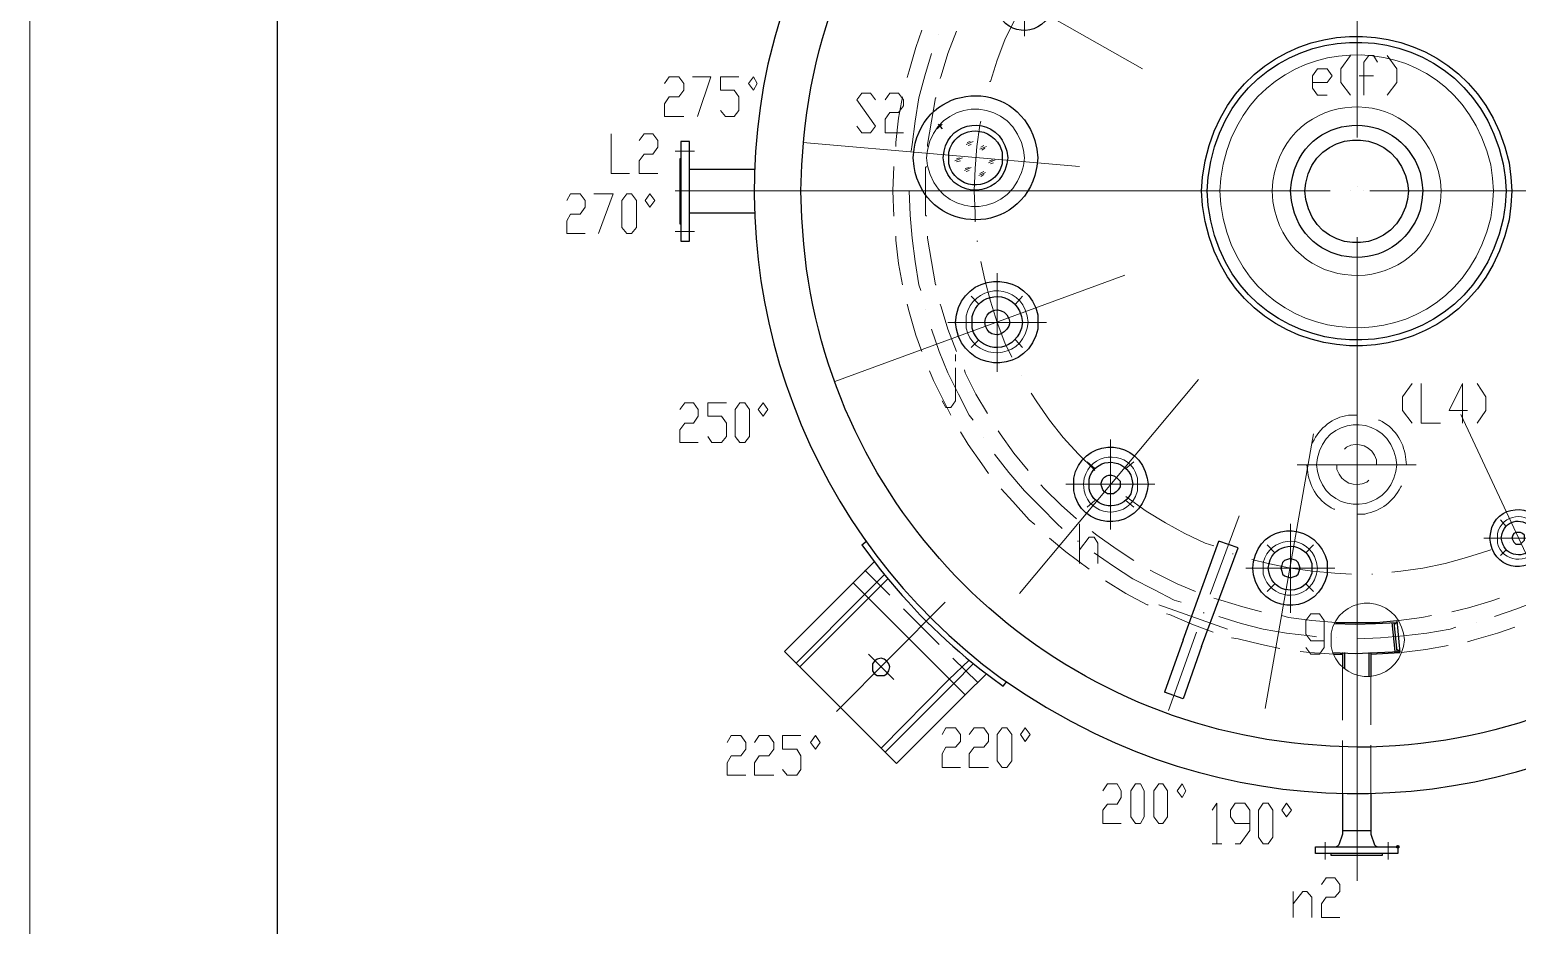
# Model space of a CAD drawing. Header units: millimetres. Extents: x 1435 to 2259, y 1083 to 2249.
# Drawn here: x 1435.3 to 1712.1, y 1307.8 to 1474.4 of the extents above; entities that cross this region are included whole.
import ezdxf

# ---------------------------------------------------------------- set-up
doc = ezdxf.new("R2010")
doc.units = ezdxf.units.MM
doc.layers.add('1', color=7, linetype='Continuous')

msp = doc.modelspace()

# ---------------------------------------------------------------- hatches: boundary and pattern name
h = msp.add_hatch(color=0)
h.dxf.hatch_style = 2
h.paths.add_polyline_path([(1689.87, 1322.06), (1689.51, 1322.24), (1689.51, 1322.6), (1689.87, 1322.78), (1690.23, 1322.6), (1690.23, 1322.24)])

# ---------------------------------------------------------------- linework, layer by layer
at = {"layer": '1', "color": 0, "lineweight": 9}
for points in [[(2259.21, 1082.84), (1435.35, 1082.84), (1435.35, 2249.06), (2259.21, 2249.06), (2259.21, 1082.84)], [(1682.31, 1454.36), (1682.31, 1574.24)], [(1642.35, 1467.14), (1592.31, 1495.58)], [(1620.39, 1486.04), (1620.39, 1473.26)], [(1621.65, 1481.9), (1620.57, 1479.92), (1618.59, 1476.32), (1616.79, 1472.54), (1615.35, 1468.76), (1614.09, 1464.8), (1613.91, 1464.8)], [(1601.31, 1474.34), (1600.23, 1471.1), (1598.97, 1466.78), (1598.61, 1465.52)], [(1604.37, 1473.62), (1604.37, 1473.62)], [(1607.79, 1474.16), (1606.17, 1470.02), (1604.91, 1465.88), (1604.73, 1465.34)], [(1603.11, 1470.02), (1601.85, 1465.88), (1600.77, 1461.74), (1600.05, 1457.42), (1599.51, 1453.1), (1599.33, 1451.84)], [(1681.05, 1469.66), (1679.25, 1467.14), (1679.25, 1464.62), (1681.05, 1462.28)], [(1686.09, 1468.4), (1685.37, 1469.66), (1684.47, 1469.66), (1683.57, 1468.4), (1683.57, 1462.28)], [(1687.89, 1469.66), (1689.69, 1467.14), (1689.69, 1464.62), (1687.89, 1462.28)], [(1674.03, 1464.62), (1676.73, 1464.62), (1677.63, 1465.88), (1676.73, 1467.14), (1674.93, 1467.14), (1674.03, 1465.88), (1674.03, 1463.54), (1674.93, 1462.28), (1676.73, 1462.28)], [(1553.43, 1464.44), (1554.33, 1465.7), (1556.13, 1465.7), (1557.03, 1464.44), (1557.03, 1463.18), (1556.13, 1461.92), (1554.33, 1461.92), (1553.43, 1460.66), (1553.43, 1458.32), (1557.03, 1458.32)], [(1558.65, 1465.7), (1562.07, 1465.7), (1559.55, 1458.32)], [(1563.87, 1459.4), (1564.77, 1458.32), (1566.39, 1458.32), (1567.29, 1459.4), (1567.29, 1461.92), (1566.39, 1463.18), (1563.87, 1463.18), (1563.87, 1465.7), (1567.29, 1465.7)], [(1569.09, 1464.44), (1569.99, 1465.7), (1570.71, 1464.44), (1569.99, 1463.18), (1569.09, 1464.44)], [(1682.67, 1465.88), (1685.37, 1465.88)], [(1589.25, 1456.52), (1590.15, 1455.26), (1591.77, 1455.26), (1592.67, 1456.52), (1589.25, 1461.38), (1590.15, 1462.64), (1591.77, 1462.64), (1592.67, 1461.38)], [(1594.47, 1461.38), (1595.37, 1462.64), (1596.99, 1462.64), (1597.89, 1461.38), (1597.89, 1460.3), (1596.99, 1459.04), (1595.37, 1459.04), (1594.47, 1457.78), (1594.47, 1455.26), (1597.89, 1455.26)], [(1597.71, 1461.92), (1596.99, 1457.96), (1596.45, 1453.46), (1596.45, 1452.74)], [(1604.01, 1461.74), (1603.83, 1461.74), (1603.11, 1457.42), (1602.39, 1453.1), (1602.39, 1452.74)], [(1613.01, 1461.2), (1613.01, 1461.2)], [(1612.29, 1457.42), (1612.11, 1456.7), (1611.57, 1452.74), (1611.21, 1448.6), (1611.03, 1444.46), (1611.21, 1440.32), (1611.21, 1438.7)], [(1543.53, 1455.08), (1543.53, 1447.7), (1546.95, 1447.7)], [(1548.75, 1453.82), (1549.65, 1455.08), (1551.27, 1455.08), (1552.17, 1453.82), (1552.17, 1452.56), (1551.27, 1451.3), (1549.65, 1451.3), (1548.75, 1450.04), (1548.75, 1447.7), (1552.17, 1447.7)], [(1630.65, 1448.96), (1579.17, 1453.46)], [(1609.59, 1453.1), (1610.85, 1453.64)], [(1609.77, 1453.46), (1610.31, 1453.64)], [(1609.95, 1452.92), (1610.49, 1453.1)], [(1559.01, 1451.84), (1555.41, 1451.84)], [(1607.43, 1450.04), (1608.87, 1450.58)], [(1607.79, 1450.4), (1608.33, 1450.58)], [(1612.11, 1452.2), (1613.37, 1452.74)], [(1612.29, 1452.56), (1612.83, 1452.92)], [(1612.47, 1452.02), (1613.01, 1452.38)], [(1613.73, 1449.68), (1614.99, 1450.22)], [(1613.91, 1450.04), (1614.45, 1450.22)], [(1596.09, 1448.96), (1596.09, 1448.96), (1595.91, 1444.46), (1596.09, 1439.78), (1596.09, 1439.78)], [(1599.15, 1448.06), (1599.15, 1448.06)], [(1602.21, 1448.96), (1602.03, 1448.78), (1602.03, 1444.46), (1602.03, 1439.96), (1602.21, 1439.78)], [(1607.79, 1449.86), (1608.51, 1450.04)], [(1609.23, 1448.24), (1610.49, 1448.78)], [(1609.41, 1448.6), (1610.13, 1448.78)], [(1609.59, 1448.06), (1610.13, 1448.24)], [(1611.93, 1447.34), (1613.19, 1447.88)], [(1612.11, 1447.7), (1612.83, 1448.06)], [(1612.29, 1447.16), (1612.83, 1447.52)], [(1614.09, 1449.5), (1614.63, 1449.68)], [(1682.31, 1445.18), (1682.31, 1445.18)], [(1535.25, 1442.66), (1535.97, 1443.92), (1537.77, 1443.92), (1538.67, 1442.66), (1538.67, 1441.4), (1537.77, 1440.14), (1535.97, 1440.14), (1535.25, 1438.88), (1535.25, 1436.54), (1538.67, 1436.54)], [(1540.29, 1443.92), (1543.89, 1443.92), (1541.19, 1436.54)], [(1546.41, 1436.54), (1545.51, 1437.62), (1545.51, 1442.66), (1546.41, 1443.92), (1547.31, 1443.92), (1548.21, 1442.66), (1548.21, 1437.62), (1547.31, 1436.54), (1546.41, 1436.54)], [(1549.83, 1442.66), (1550.73, 1443.92), (1551.63, 1442.66), (1550.73, 1441.4), (1549.83, 1442.66)], [(1555.41, 1444.46), (1674.39, 1444.46)], [(1599.69, 1444.46), (1582.95, 1444.46)], [(1598.97, 1444.46), (1599.15, 1439.96), (1599.51, 1435.64), (1600.05, 1431.32), (1600.77, 1427), (1601.13, 1425.92)], [(1603.29, 1444.46), (1603.47, 1444.46)], [(1625.61, 1444.46), (1607.07, 1444.46)], [(1629.21, 1444.46), (1629.39, 1444.46)], [(1651.53, 1444.46), (1632.99, 1444.46)], [(1655.13, 1444.46), (1655.13, 1444.46)], [(1677.27, 1444.46), (1658.91, 1444.46)], [(1681.05, 1444.46), (1681.05, 1444.46)], [(1683.57, 1444.46), (1683.57, 1444.46)], [(1703.19, 1444.46), (1684.65, 1444.46)], [(1692.75, 1444.46), (1811.91, 1444.46)], [(1706.97, 1444.46), (1706.97, 1444.46)], [(1729.11, 1444.46), (1710.57, 1444.46)], [(1559.01, 1436.9), (1555.41, 1436.9)], [(1596.45, 1436), (1596.45, 1435.28), (1596.99, 1430.96), (1597.71, 1427)], [(1602.39, 1436), (1602.39, 1435.64), (1603.11, 1431.32), (1603.83, 1427), (1604.01, 1427)], [(1611.57, 1435.1), (1611.75, 1435.1)], [(1682.31, 1316.12), (1682.31, 1435.82)], [(1612.29, 1431.32), (1613.01, 1427.9), (1614.09, 1423.94), (1615.35, 1419.98), (1616.79, 1416.2), (1618.05, 1413.5)], [(1585.11, 1409), (1639.11, 1428.8)], [(1615.35, 1429.16), (1615.35, 1410.8)], [(1598.61, 1423.4), (1598.97, 1421.96), (1600.23, 1417.64), (1601.31, 1414.58)], [(1604.73, 1423.4), (1604.91, 1422.86), (1606.17, 1418.72), (1607.79, 1414.58)], [(1611.93, 1423.4), (1610.49, 1424.84)], [(1618.77, 1423.4), (1620.03, 1424.84)], [(1602.03, 1422.32), (1602.03, 1422.32)], [(1624.53, 1419.98), (1606.17, 1419.98)], [(1603.11, 1418.72), (1604.55, 1414.58), (1606.17, 1410.62), (1608.15, 1406.66), (1610.13, 1402.7), (1610.85, 1401.8)], [(1611.93, 1416.74), (1610.49, 1415.3)], [(1618.77, 1416.74), (1620.03, 1415.3)], [(1605.09, 1405.4), (1605.81, 1404.14), (1606.71, 1404.14), (1607.61, 1405.4), (1607.61, 1411.52)], [(1607.61, 1412.78), (1607.61, 1414.04)], [(1602.75, 1410.98), (1603.47, 1409.18), (1605.45, 1405.22), (1606.71, 1402.7)], [(1609.23, 1411.16), (1609.41, 1410.62), (1611.39, 1406.66), (1613.55, 1403.06)], [(1652.79, 1409.36), (1619.49, 1369.58)], [(1619.85, 1410.08), (1619.85, 1410.08)], [(1621.65, 1406.84), (1622.73, 1405.22), (1625.07, 1401.8), (1627.59, 1398.56), (1630.47, 1395.5), (1633.35, 1392.62), (1633.53, 1392.44)], [(1692.57, 1408.64), (1690.77, 1406.12), (1690.77, 1403.6), (1692.57, 1401.26)], [(1694.19, 1408.64), (1694.19, 1401.26), (1697.79, 1401.26)], [(1702.83, 1403.6), (1699.41, 1403.6), (1701.93, 1408.64), (1701.93, 1401.26)], [(1704.63, 1408.64), (1706.25, 1406.12), (1706.25, 1403.6), (1704.63, 1401.26)], [(1556.31, 1403.78), (1557.21, 1405.04), (1558.83, 1405.04), (1559.73, 1403.78), (1559.73, 1402.52), (1558.83, 1401.26), (1557.21, 1401.26), (1556.31, 1400), (1556.31, 1397.66), (1559.73, 1397.66)], [(1561.53, 1398.74), (1562.25, 1397.66), (1564.05, 1397.66), (1564.95, 1398.74), (1564.95, 1401.26), (1564.05, 1402.52), (1561.53, 1402.52), (1561.53, 1405.04), (1564.95, 1405.04)], [(1567.47, 1397.66), (1566.57, 1398.74), (1566.57, 1403.78), (1567.47, 1405.04), (1568.37, 1405.04), (1569.27, 1403.78), (1569.27, 1398.74), (1568.37, 1397.66), (1567.47, 1397.66)], [(1570.89, 1403.78), (1571.79, 1405.04), (1572.69, 1403.78), (1571.79, 1402.52), (1570.89, 1403.78)], [(1701.57, 1402.88), (1723.53, 1355.9)], [(1608.51, 1399.64), (1609.95, 1397.3), (1612.47, 1393.7), (1613.73, 1391.9)], [(1612.83, 1398.56), (1612.83, 1398.56)], [(1615.53, 1399.82), (1615.89, 1399.28), (1618.41, 1395.68), (1621.11, 1392.44)], [(1636.41, 1398.2), (1636.41, 1381.46)], [(1674.21, 1399.28), (1665.21, 1348.16)], [(1614.81, 1395.5), (1617.51, 1392.08), (1620.39, 1388.66), (1623.45, 1385.6), (1626.51, 1382.54), (1627.41, 1381.64)], [(1633.53, 1392.8), (1632.09, 1394.06)], [(1639.29, 1392.8), (1640.73, 1394.06)], [(1693.29, 1393.52), (1671.15, 1393.52)], [(1685.91, 1393.52), (1686.09, 1393.52)], [(1691.49, 1393.52), (1691.49, 1393.52)], [(1623.45, 1389.74), (1624.17, 1389.02), (1627.23, 1385.96), (1630.11, 1383.44)], [(1644.69, 1389.92), (1628.13, 1389.92)], [(1636.41, 1389.92), (1636.41, 1389.92)], [(1616.07, 1389.02), (1618.23, 1386.68), (1621.29, 1383.26), (1622.37, 1382.36)], [(1633.53, 1386.86), (1632.09, 1385.6)], [(1639.29, 1387.58), (1643.07, 1384.88), (1646.67, 1382.72), (1650.27, 1380.74), (1654.05, 1378.94), (1655.67, 1378.4)], [(1639.29, 1386.86), (1640.73, 1385.6)], [(1660.35, 1383.98), (1654.95, 1369.4)], [(1630.65, 1375.16), (1630.65, 1382.54)], [(1632.99, 1381.1), (1633.89, 1380.38), (1637.49, 1377.86), (1640.73, 1375.7)], [(1669.89, 1382.54), (1669.89, 1365.98)], [(1710.03, 1382), (1708.95, 1383.26)], [(1625.07, 1379.84), (1628.13, 1377.32), (1632.45, 1374.08)], [(1630.29, 1379.3), (1630.47, 1379.3)], [(1630.65, 1377.68), (1632.45, 1380.02), (1633.35, 1380.02), (1634.07, 1378.94), (1634.07, 1375.16)], [(1667.01, 1377.14), (1665.57, 1378.58)], [(1672.77, 1377.14), (1674.21, 1378.58)], [(1718.67, 1379.84), (1705.89, 1379.84)], [(1710.57, 1379.12), (1710.57, 1379.12)], [(1633.35, 1377.14), (1636.95, 1374.62), (1640.55, 1372.28), (1644.51, 1370.3), (1648.29, 1368.32), (1649.55, 1367.96)], [(1659.09, 1376.96), (1659.27, 1376.96)], [(1662.69, 1375.88), (1665.75, 1375.16), (1669.89, 1374.26), (1674.03, 1373.72), (1678.17, 1373.36), (1681.23, 1373.18)], [(1688.79, 1373.54), (1690.41, 1373.72), (1694.55, 1374.26), (1698.69, 1375.16), (1702.65, 1376.24), (1706.61, 1377.5), (1707.15, 1377.68)], [(1710.03, 1377.68), (1708.95, 1376.6)], [(1595.37, 1369.22), (1590.69, 1373.9)], [(1590.69, 1369.4), (1594.29, 1373)], [(1643.79, 1373.9), (1644.87, 1373.36), (1648.83, 1371.38), (1652.25, 1369.94)], [(1678.17, 1374.26), (1661.61, 1374.26)], [(1685.01, 1373.18), (1685.19, 1373.18)], [(1707.87, 1365.26), (1712.01, 1366.7), (1716.15, 1368.32), (1719.93, 1370.3), (1723.89, 1372.28), (1724.97, 1373)], [(1591.41, 1368.68), (1595.01, 1372.28)], [(1635.51, 1371.92), (1639.29, 1369.58), (1643.25, 1367.42), (1643.43, 1367.42)], [(1667.01, 1371.38), (1665.57, 1369.94)], [(1672.77, 1371.38), (1674.21, 1369.94)], [(1605.63, 1367.96), (1585.47, 1347.62)], [(1658.19, 1362.92), (1645.41, 1367.42)], [(1655.67, 1368.68), (1656.93, 1368.32), (1661.07, 1367.06), (1664.49, 1366.16)], [(1699.95, 1366.16), (1703.01, 1366.88), (1707.15, 1368.14), (1708.77, 1368.68)], [(1604.55, 1360.04), (1597.89, 1366.7)], [(1646.85, 1365.8), (1647.39, 1365.62), (1651.53, 1363.82), (1655.49, 1362.38)], [(1652.97, 1366.52), (1652.97, 1366.52)], [(1653.69, 1365.98), (1653.87, 1365.98)], [(1656.57, 1365.26), (1660.71, 1364), (1664.85, 1362.92), (1669.17, 1362.2), (1673.49, 1361.66), (1674.75, 1361.48)], [(1668.27, 1365.44), (1669.53, 1365.08), (1673.85, 1364.54), (1678.35, 1364.18)], [(1672.77, 1359.5), (1673.67, 1358.24), (1675.29, 1358.24), (1676.19, 1359.5), (1676.19, 1364.54), (1675.29, 1365.8), (1673.67, 1365.8), (1672.77, 1364.54), (1672.77, 1362.02), (1673.67, 1360.76), (1676.19, 1360.76)], [(1690.05, 1364.54), (1694.37, 1365.08), (1696.17, 1365.44)], [(1652.43, 1362.38), (1647.21, 1347.8)], [(1682.31, 1361.12), (1686.63, 1361.3), (1690.95, 1361.66), (1695.27, 1362.2), (1699.59, 1362.92), (1700.67, 1363.28)], [(1702.83, 1360.58), (1704.09, 1360.94), (1708.41, 1362.2), (1711.65, 1363.28)], [(1704.45, 1364.18), (1704.45, 1364.18)], [(1658.91, 1361.3), (1660.17, 1361.12), (1664.49, 1360.04), (1667.91, 1359.32)], [(1678.53, 1361.3), (1678.53, 1361.3)], [(1690.59, 1358.6), (1695.09, 1359.14), (1699.23, 1359.86)], [(1596.09, 1353.56), (1591.41, 1358.24)], [(1606.35, 1353.56), (1610.13, 1357.16)], [(1611.75, 1353.02), (1607.07, 1357.52)], [(1607.25, 1352.84), (1610.85, 1356.44)], [(1671.69, 1358.78), (1673.49, 1358.6), (1677.99, 1358.24)], [(1679.61, 1355.9), (1679.61, 1346)], [(1684.83, 1354.1), (1684.83, 1345.1)], [(1565.13, 1341.86), (1565.85, 1343.12), (1567.65, 1343.12), (1568.55, 1341.86), (1568.55, 1340.6), (1567.65, 1339.34), (1565.85, 1339.34), (1565.13, 1338.08), (1565.13, 1335.74), (1568.55, 1335.74)], [(1570.17, 1341.86), (1571.07, 1343.12), (1572.87, 1343.12), (1573.77, 1341.86), (1573.77, 1340.6), (1572.87, 1339.34), (1571.07, 1339.34), (1570.17, 1338.08), (1570.17, 1335.74), (1573.77, 1335.74)], [(1575.39, 1336.82), (1576.29, 1335.74), (1578.09, 1335.74), (1578.81, 1336.82), (1578.81, 1339.34), (1578.09, 1340.6), (1575.39, 1340.6), (1575.39, 1343.12), (1578.81, 1343.12)], [(1580.61, 1341.86), (1581.51, 1343.12), (1582.41, 1341.86), (1581.51, 1340.6), (1580.61, 1341.86)], [(1605.09, 1343.3), (1605.81, 1344.56), (1607.61, 1344.56), (1608.51, 1343.3), (1608.51, 1342.04), (1607.61, 1340.96), (1605.81, 1340.96), (1605.09, 1339.7), (1605.09, 1337.18), (1608.51, 1337.18)], [(1610.13, 1343.3), (1611.03, 1344.56), (1612.83, 1344.56), (1613.73, 1343.3), (1613.73, 1342.04), (1612.83, 1340.96), (1611.03, 1340.96), (1610.13, 1339.7), (1610.13, 1337.18), (1613.73, 1337.18)], [(1616.25, 1337.18), (1615.35, 1338.44), (1615.35, 1343.3), (1616.25, 1344.56), (1617.15, 1344.56), (1618.05, 1343.3), (1618.05, 1338.44), (1617.15, 1337.18), (1616.25, 1337.18)], [(1619.67, 1343.3), (1620.57, 1344.56), (1621.47, 1343.3), (1620.57, 1342.04), (1619.67, 1343.3)], [(1679.61, 1342.22), (1679.61, 1332.32)], [(1684.83, 1341.32), (1684.83, 1332.32)], [(1634.97, 1332.86), (1635.87, 1334.12), (1637.67, 1334.12), (1638.39, 1332.86), (1638.39, 1331.6), (1637.67, 1330.34), (1635.87, 1330.34), (1634.97, 1329.26), (1634.97, 1326.74), (1638.39, 1326.74)], [(1641.09, 1326.74), (1640.19, 1328), (1640.19, 1332.86), (1641.09, 1334.12), (1641.99, 1334.12), (1642.71, 1332.86), (1642.71, 1328), (1641.99, 1326.74), (1641.09, 1326.74)], [(1645.41, 1326.74), (1644.51, 1328), (1644.51, 1332.86), (1645.41, 1334.12), (1646.13, 1334.12), (1647.03, 1332.86), (1647.03, 1328), (1646.13, 1326.74), (1645.41, 1326.74)], [(1648.83, 1332.86), (1649.73, 1334.12), (1650.45, 1332.86), (1649.73, 1331.6), (1648.83, 1332.86)], [(1655.31, 1329.26), (1656.21, 1330.52), (1656.21, 1322.96)], [(1659.63, 1322.96), (1660.53, 1322.96), (1662.33, 1325.48), (1662.33, 1329.26), (1661.43, 1330.52), (1659.63, 1330.52), (1658.73, 1329.26), (1658.73, 1328), (1659.63, 1326.74), (1662.33, 1326.74)], [(1664.85, 1322.96), (1663.95, 1324.22), (1663.95, 1329.26), (1664.85, 1330.52), (1665.75, 1330.52), (1666.65, 1329.26), (1666.65, 1324.22), (1665.75, 1322.96), (1664.85, 1322.96)], [(1668.27, 1329.26), (1669.17, 1330.52), (1670.07, 1329.26), (1669.17, 1328), (1668.27, 1329.26)], [(1655.31, 1322.96), (1657.11, 1322.96)], [(1676.37, 1323.32), (1676.37, 1320.08)], [(1688.07, 1323.32), (1688.07, 1320.08)], [(1675.65, 1315.4), (1676.55, 1316.66), (1678.17, 1316.66), (1679.07, 1315.4), (1679.07, 1314.14), (1678.17, 1313.06), (1676.55, 1313.06), (1675.65, 1311.8), (1675.65, 1309.28), (1679.07, 1309.28)], [(1670.43, 1309.28), (1670.43, 1314.14)], [(1670.43, 1311.8), (1672.23, 1314.14), (1672.95, 1314.14), (1673.85, 1313.06), (1673.85, 1309.28)]]:
    msp.add_lwpolyline(points, dxfattribs=at)
at = {"layer": '1', "color": 0, "lineweight": 25}
for points in [[(2240.67, 1101.2), (1481.43, 1101.2), (1481.43, 2230.7), (2240.67, 2230.7), (2240.67, 1101.2)], [(1604.19, 1455.98), (1605.09, 1456.88)], [(1604.37, 1456.88), (1605.09, 1455.98)], [(1556.49, 1453.64), (1556.49, 1435.1), (1558.11, 1435.1), (1558.11, 1453.64)], [(1558.11, 1453.64), (1556.49, 1453.64)], [(1556.31, 1450.4), (1556.31, 1438.34), (1556.49, 1438.34)], [(1556.49, 1450.4), (1556.31, 1450.4)], [(1570.17, 1440.32), (1558.11, 1440.32), (1558.11, 1448.42)], [(1570.17, 1448.42), (1558.11, 1448.42)], [(1590.15, 1378.58), (1591.05, 1379.3)], [(1649.91, 1360.94), (1656.57, 1379.3)], [(1660.17, 1378.04), (1656.57, 1379.3)], [(1713.45, 1379.84), (1713.45, 1380.38), (1713.09, 1380.74), (1712.73, 1380.92), (1712.37, 1380.92), (1711.83, 1380.92), (1711.47, 1380.74), (1711.29, 1380.38), (1711.11, 1379.84), (1711.29, 1379.48), (1711.47, 1379.12), (1711.83, 1378.76), (1712.37, 1378.76), (1712.73, 1378.76), (1713.09, 1379.12), (1713.45, 1379.48), (1713.45, 1379.84)], [(1588.53, 1371.56), (1592.49, 1375.52)], [(1653.33, 1359.68), (1660.17, 1378.04)], [(1671.69, 1374.26), (1671.51, 1374.8), (1671.33, 1375.34), (1670.97, 1375.7), (1670.43, 1375.88), (1669.89, 1376.06), (1669.35, 1375.88), (1668.81, 1375.7), (1668.45, 1375.34), (1668.27, 1374.8), (1668.09, 1374.26), (1668.27, 1373.72), (1668.45, 1373.18), (1668.81, 1372.82), (1669.35, 1372.64), (1669.89, 1372.46), (1670.43, 1372.64), (1670.97, 1372.82), (1671.33, 1373.18), (1671.51, 1373.72), (1671.69, 1374.26)], [(1609.41, 1350.68), (1596.63, 1337.9), (1575.75, 1358.78), (1588.53, 1371.56)], [(1588.53, 1371.56), (1609.41, 1350.68), (1613.37, 1354.64)], [(1577.91, 1356.62), (1590.69, 1369.4)], [(1578.63, 1355.9), (1591.41, 1368.68)], [(1678.35, 1364.18), (1682.13, 1364.18), (1685.91, 1364.18), (1689.69, 1364.54)], [(1689.69, 1364.54), (1690.23, 1358.6)], [(1678.17, 1364), (1681.95, 1363.82), (1685.73, 1364), (1689.69, 1364.18)], [(1688.79, 1364.18), (1689.33, 1358.78)], [(1689.15, 1364.18), (1689.69, 1358.78)], [(1689.69, 1364.18), (1689.33, 1363.82)], [(1649.91, 1360.94), (1646.49, 1351.22)], [(1653.33, 1359.68), (1649.91, 1349.96)], [(1690.23, 1358.78), (1689.69, 1359.14)], [(1595.37, 1355.9), (1595.19, 1356.44), (1594.83, 1356.98), (1594.29, 1357.34), (1593.75, 1357.52), (1593.03, 1357.34), (1592.49, 1356.98), (1592.13, 1356.44), (1592.13, 1355.9), (1592.13, 1355.18), (1592.49, 1354.64), (1593.03, 1354.28), (1593.75, 1354.28), (1594.29, 1354.28), (1594.83, 1354.64), (1595.19, 1355.18), (1595.37, 1355.9)], [(1677.81, 1358.6), (1681.95, 1358.42), (1686.09, 1358.6), (1690.23, 1358.78)], [(1677.99, 1358.24), (1679.61, 1358.24)], [(1679.61, 1358.6), (1679.61, 1355.9)], [(1679.97, 1358.6), (1679.97, 1355.54)], [(1684.47, 1358.6), (1684.47, 1354.1)], [(1684.83, 1358.24), (1690.23, 1358.6)], [(1684.83, 1358.6), (1684.83, 1354.1)], [(1593.75, 1340.78), (1606.35, 1353.56)], [(1594.47, 1340.06), (1607.25, 1352.84)], [(1649.91, 1349.96), (1646.49, 1351.22)], [(1679.61, 1332.32), (1679.61, 1325.48), (1684.83, 1325.48)], [(1684.83, 1332.32), (1684.83, 1325.48)], [(1679.61, 1325.48), (1679.61, 1324.76), (1678.89, 1322.78)], [(1684.83, 1325.48), (1684.83, 1324.76), (1685.55, 1322.78), (1685.73, 1322.6), (1686.09, 1322.42)], [(1674.57, 1322.42), (1689.87, 1322.42), (1689.87, 1321.16), (1674.57, 1321.16), (1674.57, 1322.42)], [(1686.99, 1321.16), (1686.99, 1320.8), (1677.45, 1320.8), (1677.45, 1321.16)], [(1678.35, 1322.42), (1678.71, 1322.6), (1678.89, 1322.78)]]:
    msp.add_lwpolyline(points, dxfattribs=at)
for points, knots in [([(1679.61, 1556.42), (1679.61, 1556.42), (1674.39, 1556.24), (1674.39, 1556.24), (1674.39, 1556.24), (1669.35, 1555.7), (1669.35, 1555.7), (1669.35, 1555.7), (1664.13, 1554.98), (1664.13, 1554.98), (1622.55, 1548.32), (1587.81, 1518.26), (1575.39, 1477.94), (1575.39, 1477.94), (1573.95, 1473.08), (1573.95, 1473.08), (1573.95, 1473.08), (1572.69, 1468.04), (1572.69, 1468.04), (1563.33, 1424.84), (1580.25, 1380.2), (1615.89, 1353.92), (1615.89, 1353.92), (1620.21, 1351.04), (1620.21, 1351.04), (1620.21, 1351.04), (1624.53, 1348.34), (1624.53, 1348.34), (1624.53, 1348.34), (1629.03, 1345.82), (1629.03, 1345.82), (1629.03, 1345.82), (1633.53, 1343.48), (1633.53, 1343.48), (1673.49, 1324.22), (1720.65, 1330.34), (1754.67, 1358.78), (1754.67, 1358.78), (1758.45, 1362.2), (1758.45, 1362.2), (1758.45, 1362.2), (1762.23, 1365.8), (1762.23, 1365.8), (1793.19, 1397.66), (1802.55, 1443.92), (1786.53, 1485.32), (1786.53, 1485.32), (1784.55, 1490), (1784.55, 1490), (1784.55, 1490), (1782.39, 1494.68), (1782.39, 1494.68), (1782.39, 1494.68), (1779.87, 1499.36), (1779.87, 1499.36)], [0, 0, 0, 0, 1, 1, 1, 2, 2, 2, 3, 3, 3, 4, 4, 4, 5, 5, 5, 6, 6, 6, 7, 7, 7, 8, 8, 8, 9, 9, 9, 10, 10, 10, 11, 11, 11, 12, 12, 12, 13, 13, 13, 14, 14, 14, 15, 15, 15, 16, 16, 16, 17, 17, 17, 18, 18, 18, 18]), ([(1785.63, 1444.46), (1785.63, 1444.46), (1785.45, 1449.32), (1785.45, 1449.32), (1785.45, 1449.32), (1785.09, 1454.18), (1785.09, 1454.18), (1785.09, 1454.18), (1784.55, 1459.04), (1784.55, 1459.04), (1777.53, 1508.18), (1736.67, 1545.26), (1687.17, 1547.6), (1687.17, 1547.6), (1682.31, 1547.78), (1682.31, 1547.78), (1682.31, 1547.78), (1677.27, 1547.6), (1677.27, 1547.6), (1625.79, 1545.08), (1584.21, 1505.48), (1579.35, 1454.18), (1579.35, 1454.18), (1578.99, 1449.32), (1578.99, 1449.32), (1578.99, 1449.32), (1578.81, 1444.46), (1578.81, 1444.46), (1578.81, 1444.46), (1578.99, 1439.42), (1578.99, 1439.42), (1578.99, 1439.42), (1579.35, 1434.56), (1579.35, 1434.56), (1584.03, 1385.06), (1622.91, 1346.36), (1672.41, 1341.5), (1672.41, 1341.5), (1677.27, 1341.14), (1677.27, 1341.14), (1677.27, 1341.14), (1682.31, 1340.96), (1682.31, 1340.96), (1733.61, 1340.96), (1777.35, 1378.94), (1784.55, 1429.7), (1784.55, 1429.7), (1785.09, 1434.56), (1785.09, 1434.56), (1785.09, 1434.56), (1785.45, 1439.42), (1785.45, 1439.42), (1785.45, 1439.42), (1785.63, 1444.46), (1785.63, 1444.46)], [0, 0, 0, 0, 1, 1, 1, 2, 2, 2, 3, 3, 3, 4, 4, 4, 5, 5, 5, 6, 6, 6, 7, 7, 7, 8, 8, 8, 9, 9, 9, 10, 10, 10, 11, 11, 11, 12, 12, 12, 13, 13, 13, 14, 14, 14, 15, 15, 15, 16, 16, 16, 17, 17, 17, 18, 18, 18, 18]), ([(1625.61, 1479.56), (1625.61, 1479.56), (1625.61, 1480.64), (1625.61, 1480.64), (1625.61, 1480.64), (1625.25, 1481.72), (1625.25, 1481.72), (1623.09, 1486.58), (1616.25, 1485.86), (1615.17, 1480.64), (1615.17, 1480.64), (1614.99, 1479.56), (1614.99, 1479.56), (1614.99, 1479.56), (1615.17, 1478.66), (1615.17, 1478.66), (1616.25, 1473.44), (1623.09, 1472.72), (1625.25, 1477.58), (1625.25, 1477.58), (1625.61, 1478.66), (1625.61, 1478.66), (1625.61, 1478.66), (1625.61, 1479.56), (1625.61, 1479.56)], [0, 0, 0, 0, 1, 1, 1, 2, 2, 2, 3, 3, 3, 4, 4, 4, 5, 5, 5, 6, 6, 6, 7, 7, 7, 8, 8, 8, 8]), ([(1711.11, 1444.46), (1711.11, 1444.46), (1710.93, 1446.98), (1710.93, 1446.98), (1710.93, 1446.98), (1710.57, 1449.68), (1710.57, 1449.68), (1703.37, 1482.44), (1657.65, 1480.46), (1653.51, 1446.98), (1653.51, 1446.98), (1653.33, 1444.46), (1653.33, 1444.46), (1653.33, 1444.46), (1653.51, 1441.76), (1653.51, 1441.76), (1657.65, 1408.46), (1703.37, 1406.3), (1710.57, 1439.06), (1710.57, 1439.06), (1710.93, 1441.76), (1710.93, 1441.76), (1710.93, 1441.76), (1711.11, 1444.46), (1711.11, 1444.46)], [0, 0, 0, 0, 1, 1, 1, 2, 2, 2, 3, 3, 3, 4, 4, 4, 5, 5, 5, 6, 6, 6, 7, 7, 7, 8, 8, 8, 8]), ([(1710.03, 1444.46), (1710.03, 1444.46), (1709.85, 1446.98), (1709.85, 1446.98), (1709.85, 1446.98), (1709.49, 1449.5), (1709.49, 1449.5), (1702.47, 1481), (1658.55, 1479.02), (1654.59, 1446.98), (1654.59, 1446.98), (1654.41, 1444.46), (1654.41, 1444.46), (1654.41, 1444.46), (1654.59, 1441.76), (1654.59, 1441.76), (1658.55, 1409.9), (1702.47, 1407.74), (1709.49, 1439.24), (1709.49, 1439.24), (1709.85, 1441.76), (1709.85, 1441.76), (1709.85, 1441.76), (1710.03, 1444.46), (1710.03, 1444.46)], [0, 0, 0, 0, 1, 1, 1, 2, 2, 2, 3, 3, 3, 4, 4, 4, 5, 5, 5, 6, 6, 6, 7, 7, 7, 8, 8, 8, 8]), ([(1622.91, 1450.58), (1622.91, 1450.58), (1622.73, 1452.2), (1622.73, 1452.2), (1622.73, 1452.2), (1622.37, 1453.82), (1622.37, 1453.82), (1618.59, 1465.7), (1601.85, 1464.62), (1599.87, 1452.2), (1599.87, 1452.2), (1599.69, 1450.58), (1599.69, 1450.58), (1599.69, 1450.58), (1599.87, 1448.96), (1599.87, 1448.96), (1601.85, 1436.72), (1618.59, 1435.46), (1622.37, 1447.34), (1622.37, 1447.34), (1622.73, 1448.96), (1622.73, 1448.96), (1622.73, 1448.96), (1622.91, 1450.58), (1622.91, 1450.58)], [0, 0, 0, 0, 1, 1, 1, 2, 2, 2, 3, 3, 3, 4, 4, 4, 5, 5, 5, 6, 6, 6, 7, 7, 7, 8, 8, 8, 8]), ([(1617.33, 1450.58), (1617.33, 1450.58), (1617.15, 1451.84), (1617.15, 1451.84), (1617.15, 1451.84), (1616.79, 1452.92), (1616.79, 1452.92), (1614.45, 1458.5), (1606.53, 1457.6), (1605.45, 1451.84), (1605.45, 1451.84), (1605.27, 1450.58), (1605.27, 1450.58), (1605.27, 1450.58), (1605.45, 1449.5), (1605.45, 1449.5), (1606.53, 1443.56), (1614.45, 1442.84), (1616.79, 1448.24), (1616.79, 1448.24), (1617.15, 1449.5), (1617.15, 1449.5), (1617.15, 1449.5), (1617.33, 1450.58), (1617.33, 1450.58)], [0, 0, 0, 0, 1, 1, 1, 2, 2, 2, 3, 3, 3, 4, 4, 4, 5, 5, 5, 6, 6, 6, 7, 7, 7, 8, 8, 8, 8]), ([(1694.55, 1444.46), (1694.55, 1444.46), (1694.37, 1446.08), (1694.37, 1446.08), (1694.37, 1446.08), (1694.01, 1447.88), (1694.01, 1447.88), (1689.87, 1460.48), (1672.23, 1459.22), (1670.07, 1446.08), (1670.07, 1446.08), (1669.89, 1444.46), (1669.89, 1444.46), (1669.89, 1444.46), (1670.07, 1442.66), (1670.07, 1442.66), (1672.23, 1429.52), (1689.87, 1428.26), (1694.01, 1440.86), (1694.01, 1440.86), (1694.37, 1442.66), (1694.37, 1442.66), (1694.37, 1442.66), (1694.55, 1444.46), (1694.55, 1444.46)], [0, 0, 0, 0, 1, 1, 1, 2, 2, 2, 3, 3, 3, 4, 4, 4, 5, 5, 5, 6, 6, 6, 7, 7, 7, 8, 8, 8, 8]), ([(1616.25, 1450.58), (1616.25, 1450.58), (1616.25, 1451.66), (1616.25, 1451.66), (1616.25, 1451.66), (1615.89, 1452.74), (1615.89, 1452.74), (1613.55, 1457.06), (1607.43, 1456.34), (1606.35, 1451.66), (1606.35, 1451.66), (1606.35, 1450.58), (1606.35, 1450.58), (1606.35, 1450.58), (1606.35, 1449.5), (1606.35, 1449.5), (1607.43, 1444.82), (1613.73, 1444.1), (1615.89, 1448.42), (1615.89, 1448.42), (1616.25, 1449.5), (1616.25, 1449.5), (1616.25, 1449.5), (1616.25, 1450.58), (1616.25, 1450.58)], [0, 0, 0, 0, 1, 1, 1, 2, 2, 2, 3, 3, 3, 4, 4, 4, 5, 5, 5, 6, 6, 6, 7, 7, 7, 8, 8, 8, 8]), ([(1691.85, 1444.46), (1691.85, 1444.46), (1691.67, 1445.9), (1691.67, 1445.9), (1691.67, 1445.9), (1691.31, 1447.34), (1691.31, 1447.34), (1688.07, 1456.88), (1674.39, 1455.8), (1672.77, 1445.9), (1672.77, 1445.9), (1672.59, 1444.46), (1672.59, 1444.46), (1672.59, 1444.46), (1672.77, 1442.84), (1672.77, 1442.84), (1674.57, 1432.94), (1687.89, 1431.86), (1691.31, 1441.4), (1691.31, 1441.4), (1691.67, 1442.84), (1691.67, 1442.84), (1691.67, 1442.84), (1691.85, 1444.46), (1691.85, 1444.46)], [0, 0, 0, 0, 1, 1, 1, 2, 2, 2, 3, 3, 3, 4, 4, 4, 5, 5, 5, 6, 6, 6, 7, 7, 7, 8, 8, 8, 8]), ([(1622.91, 1419.98), (1622.91, 1419.98), (1622.91, 1421.42), (1622.91, 1421.42), (1622.91, 1421.42), (1622.55, 1422.68), (1622.55, 1422.68), (1619.67, 1429.88), (1609.23, 1428.98), (1607.79, 1421.42), (1607.79, 1421.42), (1607.61, 1419.98), (1607.61, 1419.98), (1607.61, 1419.98), (1607.79, 1418.72), (1607.79, 1418.72), (1609.23, 1411.16), (1619.67, 1410.08), (1622.55, 1417.46), (1622.55, 1417.46), (1622.91, 1418.72), (1622.91, 1418.72), (1622.91, 1418.72), (1622.91, 1419.98), (1622.91, 1419.98)], [0, 0, 0, 0, 1, 1, 1, 2, 2, 2, 3, 3, 3, 4, 4, 4, 5, 5, 5, 6, 6, 6, 7, 7, 7, 8, 8, 8, 8]), ([(1620.03, 1419.98), (1620.03, 1419.98), (1619.85, 1421.06), (1619.85, 1421.06), (1619.85, 1421.06), (1619.49, 1422.14), (1619.49, 1422.14), (1617.51, 1426.1), (1611.75, 1425.56), (1610.67, 1421.06), (1610.67, 1421.06), (1610.67, 1419.98), (1610.67, 1419.98), (1610.67, 1419.98), (1610.67, 1418.9), (1610.67, 1418.9), (1611.75, 1414.58), (1617.51, 1414.04), (1619.49, 1418), (1619.49, 1418), (1619.85, 1418.9), (1619.85, 1418.9), (1619.85, 1418.9), (1620.03, 1419.98), (1620.03, 1419.98)], [0, 0, 0, 0, 1, 1, 1, 2, 2, 2, 3, 3, 3, 4, 4, 4, 5, 5, 5, 6, 6, 6, 7, 7, 7, 8, 8, 8, 8]), ([(1617.69, 1419.98), (1617.69, 1419.98), (1617.51, 1420.7), (1617.51, 1420.7), (1617.51, 1420.7), (1617.15, 1421.42), (1617.15, 1421.42), (1615.89, 1422.86), (1613.73, 1422.5), (1613.19, 1420.7), (1613.19, 1420.7), (1613.01, 1419.98), (1613.01, 1419.98), (1613.01, 1419.98), (1613.19, 1419.26), (1613.19, 1419.26), (1613.73, 1417.46), (1615.89, 1417.1), (1617.15, 1418.72), (1617.15, 1418.72), (1617.51, 1419.26), (1617.51, 1419.26), (1617.51, 1419.26), (1617.69, 1419.98), (1617.69, 1419.98)], [0, 0, 0, 0, 1, 1, 1, 2, 2, 2, 3, 3, 3, 4, 4, 4, 5, 5, 5, 6, 6, 6, 7, 7, 7, 8, 8, 8, 8]), ([(1643.43, 1389.92), (1643.43, 1389.92), (1643.25, 1391), (1643.25, 1391), (1643.25, 1391), (1642.89, 1392.26), (1642.89, 1392.26), (1640.55, 1398.74), (1631.01, 1398.2), (1629.57, 1391), (1629.57, 1391), (1629.57, 1389.92), (1629.57, 1389.92), (1629.57, 1389.92), (1629.57, 1388.66), (1629.57, 1388.66), (1630.83, 1381.64), (1640.37, 1380.92), (1642.89, 1387.4), (1642.89, 1387.4), (1643.25, 1388.66), (1643.25, 1388.66), (1643.25, 1388.66), (1643.43, 1389.92), (1643.43, 1389.92)], [0, 0, 0, 0, 1, 1, 1, 2, 2, 2, 3, 3, 3, 4, 4, 4, 5, 5, 5, 6, 6, 6, 7, 7, 7, 8, 8, 8, 8]), ([(1640.55, 1389.92), (1640.55, 1389.92), (1640.37, 1390.82), (1640.37, 1390.82), (1640.37, 1390.82), (1640.19, 1391.54), (1640.19, 1391.54), (1638.39, 1395.14), (1633.35, 1394.6), (1632.45, 1390.82), (1632.45, 1390.82), (1632.45, 1389.92), (1632.45, 1389.92), (1632.45, 1389.92), (1632.45, 1389.02), (1632.45, 1389.02), (1633.35, 1385.24), (1638.39, 1384.7), (1640.19, 1388.12), (1640.19, 1388.12), (1640.37, 1389.02), (1640.37, 1389.02), (1640.37, 1389.02), (1640.55, 1389.92), (1640.55, 1389.92)], [0, 0, 0, 0, 1, 1, 1, 2, 2, 2, 3, 3, 3, 4, 4, 4, 5, 5, 5, 6, 6, 6, 7, 7, 7, 8, 8, 8, 8]), ([(1638.21, 1389.92), (1638.21, 1389.92), (1638.21, 1390.46), (1638.21, 1390.46), (1638.21, 1390.46), (1637.85, 1390.82), (1637.85, 1390.82), (1636.95, 1392.08), (1635.15, 1391.72), (1634.79, 1390.46), (1634.79, 1390.46), (1634.61, 1389.92), (1634.61, 1389.92), (1634.61, 1389.92), (1634.79, 1389.38), (1634.79, 1389.38), (1634.79, 1389.38), (1634.97, 1388.84), (1634.97, 1388.84), (1634.97, 1388.84), (1635.33, 1388.48), (1635.33, 1388.48), (1635.33, 1388.48), (1635.87, 1388.12), (1635.87, 1388.12), (1635.87, 1388.12), (1636.41, 1388.12), (1636.41, 1388.12), (1636.41, 1388.12), (1636.95, 1388.12), (1636.95, 1388.12), (1636.95, 1388.12), (1637.49, 1388.48), (1637.49, 1388.48), (1637.49, 1388.48), (1637.85, 1388.84), (1637.85, 1388.84), (1637.85, 1388.84), (1638.21, 1389.38), (1638.21, 1389.38), (1638.21, 1389.38), (1638.21, 1389.92), (1638.21, 1389.92)], [0, 0, 0, 0, 1, 1, 1, 2, 2, 2, 3, 3, 3, 4, 4, 4, 5, 5, 5, 6, 6, 6, 7, 7, 7, 8, 8, 8, 9, 9, 9, 10, 10, 10, 11, 11, 11, 12, 12, 12, 13, 13, 13, 14, 14, 14, 14]), ([(1717.59, 1379.84), (1717.59, 1379.84), (1717.59, 1380.92), (1717.59, 1380.92), (1717.59, 1380.92), (1717.23, 1381.82), (1717.23, 1381.82), (1715.07, 1386.68), (1708.05, 1386.14), (1707.15, 1380.92), (1707.15, 1380.92), (1706.97, 1379.84), (1706.97, 1379.84), (1706.97, 1379.84), (1707.15, 1378.76), (1707.15, 1378.76), (1708.23, 1373.72), (1714.89, 1373), (1717.23, 1377.86), (1717.23, 1377.86), (1717.59, 1378.76), (1717.59, 1378.76), (1717.59, 1378.76), (1717.59, 1379.84), (1717.59, 1379.84)], [0, 0, 0, 0, 1, 1, 1, 2, 2, 2, 3, 3, 3, 4, 4, 4, 5, 5, 5, 6, 6, 6, 7, 7, 7, 8, 8, 8, 8]), ([(1715.43, 1379.84), (1715.43, 1379.84), (1715.43, 1380.74), (1715.43, 1380.74), (1715.43, 1380.74), (1715.07, 1381.46), (1715.07, 1381.46), (1713.45, 1383.8), (1710.03, 1383.44), (1709.31, 1380.74), (1709.31, 1380.74), (1709.13, 1379.84), (1709.13, 1379.84), (1709.13, 1379.84), (1709.31, 1379.12), (1709.31, 1379.12), (1709.85, 1376.42), (1713.63, 1375.88), (1715.07, 1378.22), (1715.07, 1378.22), (1715.43, 1379.12), (1715.43, 1379.12), (1715.43, 1379.12), (1715.43, 1379.84), (1715.43, 1379.84)], [0, 0, 0, 0, 1, 1, 1, 2, 2, 2, 3, 3, 3, 4, 4, 4, 5, 5, 5, 6, 6, 6, 7, 7, 7, 8, 8, 8, 8]), ([(1676.73, 1374.26), (1676.73, 1374.26), (1676.73, 1375.52), (1676.73, 1375.52), (1676.73, 1375.52), (1676.37, 1376.6), (1676.37, 1376.6), (1673.67, 1383.26), (1664.31, 1382.54), (1663.05, 1375.52), (1663.05, 1375.52), (1662.87, 1374.26), (1662.87, 1374.26), (1662.87, 1374.26), (1663.05, 1373), (1663.05, 1373), (1664.31, 1366.16), (1673.85, 1365.26), (1676.37, 1371.92), (1676.37, 1371.92), (1676.73, 1373), (1676.73, 1373), (1676.73, 1373), (1676.73, 1374.26), (1676.73, 1374.26)], [0, 0, 0, 0, 1, 1, 1, 2, 2, 2, 3, 3, 3, 4, 4, 4, 5, 5, 5, 6, 6, 6, 7, 7, 7, 8, 8, 8, 8]), ([(1590.15, 1378.58), (1590.15, 1378.58), (1593.39, 1374.26), (1593.39, 1374.26), (1598.79, 1367.42), (1605.27, 1360.94), (1612.11, 1355.54), (1612.11, 1355.54), (1616.43, 1352.3), (1616.43, 1352.3), (1616.43, 1352.3), (1617.15, 1353.2), (1617.15, 1353.2)], [0, 0, 0, 0, 1, 1, 1, 2, 2, 2, 3, 3, 3, 4, 4, 4, 4]), ([(1673.85, 1374.26), (1673.85, 1374.26), (1673.85, 1375.16), (1673.85, 1375.16), (1673.85, 1375.16), (1673.49, 1376.06), (1673.49, 1376.06), (1671.87, 1379.48), (1666.83, 1378.94), (1665.93, 1375.16), (1665.93, 1375.16), (1665.75, 1374.26), (1665.75, 1374.26), (1665.75, 1374.26), (1665.93, 1373.36), (1665.93, 1373.36), (1666.83, 1369.58), (1671.87, 1369.04), (1673.49, 1372.46), (1673.49, 1372.46), (1673.85, 1373.36), (1673.85, 1373.36), (1673.85, 1373.36), (1673.85, 1374.26), (1673.85, 1374.26)], [0, 0, 0, 0, 1, 1, 1, 2, 2, 2, 3, 3, 3, 4, 4, 4, 5, 5, 5, 6, 6, 6, 7, 7, 7, 8, 8, 8, 8])]:
    msp.add_open_spline(points, degree=3, knots=knots, dxfattribs=at)
at = {"layer": '1', "color": 0, "lineweight": 9}
for points, knots in [([(1707.69, 1444.46), (1707.69, 1444.46), (1707.51, 1446.8), (1707.51, 1446.8), (1707.51, 1446.8), (1707.15, 1449.32), (1707.15, 1449.32), (1700.49, 1477.94), (1660.71, 1475.96), (1656.93, 1446.8), (1656.93, 1446.8), (1656.75, 1444.46), (1656.75, 1444.46), (1656.75, 1444.46), (1656.93, 1441.94), (1656.93, 1441.94), (1660.71, 1412.78), (1700.49, 1410.8), (1707.15, 1439.42), (1707.15, 1439.42), (1707.51, 1441.94), (1707.51, 1441.94), (1707.51, 1441.94), (1707.69, 1444.46), (1707.69, 1444.46)], [0, 0, 0, 0, 1, 1, 1, 2, 2, 2, 3, 3, 3, 4, 4, 4, 5, 5, 5, 6, 6, 6, 7, 7, 7, 8, 8, 8, 8]), ([(1697.97, 1444.46), (1697.97, 1444.46), (1697.79, 1446.26), (1697.79, 1446.26), (1697.79, 1446.26), (1697.43, 1448.06), (1697.43, 1448.06), (1692.93, 1464.98), (1669.17, 1463.72), (1666.65, 1446.26), (1666.65, 1446.26), (1666.47, 1444.46), (1666.47, 1444.46), (1666.47, 1444.46), (1666.65, 1442.48), (1666.65, 1442.48), (1669.17, 1425.2), (1692.75, 1423.76), (1697.43, 1440.68), (1697.43, 1440.68), (1697.79, 1442.48), (1697.79, 1442.48), (1697.79, 1442.48), (1697.97, 1444.46), (1697.97, 1444.46)], [0, 0, 0, 0, 1, 1, 1, 2, 2, 2, 3, 3, 3, 4, 4, 4, 5, 5, 5, 6, 6, 6, 7, 7, 7, 8, 8, 8, 8]), ([(1620.39, 1450.58), (1620.39, 1450.58), (1620.21, 1452.02), (1620.21, 1452.02), (1620.21, 1452.02), (1619.85, 1453.46), (1619.85, 1453.46), (1616.61, 1462.46), (1604.01, 1461.38), (1602.39, 1452.02), (1602.39, 1452.02), (1602.21, 1450.58), (1602.21, 1450.58), (1602.21, 1450.58), (1602.39, 1449.14), (1602.39, 1449.14), (1604.19, 1439.78), (1616.61, 1438.7), (1619.85, 1447.88), (1619.85, 1447.88), (1620.21, 1449.14), (1620.21, 1449.14), (1620.21, 1449.14), (1620.39, 1450.58), (1620.39, 1450.58)], [0, 0, 0, 0, 1, 1, 1, 2, 2, 2, 3, 3, 3, 4, 4, 4, 5, 5, 5, 6, 6, 6, 7, 7, 7, 8, 8, 8, 8]), ([(1621.11, 1419.98), (1621.11, 1419.98), (1620.93, 1421.24), (1620.93, 1421.24), (1620.93, 1421.24), (1620.57, 1422.32), (1620.57, 1422.32), (1618.41, 1427.54), (1610.85, 1426.82), (1609.59, 1421.24), (1609.59, 1421.24), (1609.59, 1419.98), (1609.59, 1419.98), (1609.59, 1419.98), (1609.59, 1418.9), (1609.59, 1418.9), (1610.67, 1413.5), (1618.23, 1412.6), (1620.57, 1417.82), (1620.57, 1417.82), (1620.93, 1418.9), (1620.93, 1418.9), (1620.93, 1418.9), (1621.11, 1419.98), (1621.11, 1419.98)], [0, 0, 0, 0, 1, 1, 1, 2, 2, 2, 3, 3, 3, 4, 4, 4, 5, 5, 5, 6, 6, 6, 7, 7, 7, 8, 8, 8, 8]), ([(1689.69, 1393.52), (1689.69, 1393.52), (1689.51, 1394.78), (1689.51, 1394.78), (1689.51, 1394.78), (1689.15, 1396.04), (1689.15, 1396.04), (1686.45, 1403.24), (1676.37, 1402.34), (1674.93, 1394.78), (1674.93, 1394.78), (1674.75, 1393.52), (1674.75, 1393.52), (1674.75, 1393.52), (1674.93, 1392.26), (1674.93, 1392.26), (1676.37, 1384.7), (1686.45, 1383.98), (1689.15, 1391), (1689.15, 1391), (1689.51, 1392.26), (1689.51, 1392.26), (1689.51, 1392.26), (1689.69, 1393.52), (1689.69, 1393.52)], [0, 0, 0, 0, 1, 1, 1, 2, 2, 2, 3, 3, 3, 4, 4, 4, 5, 5, 5, 6, 6, 6, 7, 7, 7, 8, 8, 8, 8]), ([(1682.31, 1402.7), (1682.31, 1402.7), (1680.69, 1402.7), (1680.69, 1402.7), (1677.81, 1402.34), (1675.29, 1400.36), (1674.03, 1397.66), (1674.03, 1397.66), (1673.85, 1397.48), (1673.85, 1397.48)], [0, 0, 0, 0, 1, 1, 1, 2, 2, 2, 3, 3, 3, 3]), ([(1691.49, 1393.52), (1691.49, 1393.52), (1691.31, 1394.96), (1691.31, 1394.96), (1690.95, 1397.84), (1689.15, 1400.54), (1686.45, 1401.8), (1686.45, 1401.8), (1686.27, 1401.8), (1686.27, 1401.8)], [0, 0, 0, 0, 1, 1, 1, 2, 2, 2, 3, 3, 3, 3]), ([(1685.91, 1393.52), (1685.91, 1393.52), (1685.91, 1394.42), (1685.91, 1394.42), (1685.19, 1396.94), (1682.31, 1398.02), (1680.33, 1396.76), (1680.33, 1396.76), (1679.97, 1396.4), (1679.97, 1396.4)], [0, 0, 0, 0, 1, 1, 1, 2, 2, 2, 3, 3, 3, 3]), ([(1641.45, 1389.92), (1641.45, 1389.92), (1641.45, 1391), (1641.45, 1391), (1641.45, 1391), (1641.09, 1392.08), (1641.09, 1392.08), (1639.11, 1396.4), (1632.63, 1395.68), (1631.55, 1391), (1631.55, 1391), (1631.37, 1389.92), (1631.37, 1389.92), (1631.37, 1389.92), (1631.55, 1388.66), (1631.55, 1388.66), (1632.45, 1383.98), (1638.93, 1383.26), (1641.09, 1387.58), (1641.09, 1387.58), (1641.45, 1388.66), (1641.45, 1388.66), (1641.45, 1388.66), (1641.45, 1389.92), (1641.45, 1389.92)], [0, 0, 0, 0, 1, 1, 1, 2, 2, 2, 3, 3, 3, 4, 4, 4, 5, 5, 5, 6, 6, 6, 7, 7, 7, 8, 8, 8, 8]), ([(1672.95, 1393.52), (1672.95, 1393.52), (1673.13, 1392.08), (1673.13, 1392.08), (1673.49, 1389.2), (1675.29, 1386.5), (1677.99, 1385.24), (1677.99, 1385.24), (1678.17, 1385.24), (1678.17, 1385.24)], [0, 0, 0, 0, 1, 1, 1, 2, 2, 2, 3, 3, 3, 3]), ([(1678.53, 1393.52), (1678.53, 1393.52), (1678.53, 1392.62), (1678.53, 1392.62), (1679.43, 1390.1), (1681.77, 1389.2), (1684.11, 1390.28), (1684.11, 1390.28), (1684.47, 1390.64), (1684.47, 1390.64)], [0, 0, 0, 0, 1, 1, 1, 2, 2, 2, 3, 3, 3, 3]), ([(1682.31, 1384.34), (1682.31, 1384.34), (1683.75, 1384.34), (1683.75, 1384.34), (1686.81, 1385.06), (1688.97, 1386.5), (1690.41, 1389.38), (1690.41, 1389.38), (1690.59, 1389.56), (1690.59, 1389.56)], [0, 0, 0, 0, 1, 1, 1, 2, 2, 2, 3, 3, 3, 3]), ([(1716.33, 1379.84), (1716.33, 1379.84), (1716.15, 1380.74), (1716.15, 1380.74), (1716.15, 1380.74), (1715.79, 1381.64), (1715.79, 1381.64), (1713.99, 1385.06), (1709.31, 1384.34), (1708.41, 1380.74), (1708.41, 1380.74), (1708.41, 1379.84), (1708.41, 1379.84), (1708.41, 1379.84), (1708.41, 1378.94), (1708.41, 1378.94), (1709.31, 1375.34), (1714.17, 1374.8), (1715.79, 1378.22), (1715.79, 1378.22), (1716.15, 1378.94), (1716.15, 1378.94), (1716.15, 1378.94), (1716.33, 1379.84), (1716.33, 1379.84)], [0, 0, 0, 0, 1, 1, 1, 2, 2, 2, 3, 3, 3, 4, 4, 4, 5, 5, 5, 6, 6, 6, 7, 7, 7, 8, 8, 8, 8]), ([(1674.93, 1374.26), (1674.93, 1374.26), (1674.75, 1375.34), (1674.75, 1375.34), (1674.75, 1375.34), (1674.39, 1376.42), (1674.39, 1376.42), (1672.23, 1380.74), (1666.11, 1380.02), (1664.85, 1375.34), (1664.85, 1375.34), (1664.85, 1374.26), (1664.85, 1374.26), (1664.85, 1374.26), (1664.85, 1373.18), (1664.85, 1373.18), (1666.11, 1368.5), (1672.23, 1367.78), (1674.39, 1372.1), (1674.39, 1372.1), (1674.75, 1373.18), (1674.75, 1373.18), (1674.75, 1373.18), (1674.93, 1374.26), (1674.93, 1374.26)], [0, 0, 0, 0, 1, 1, 1, 2, 2, 2, 3, 3, 3, 4, 4, 4, 5, 5, 5, 6, 6, 6, 7, 7, 7, 8, 8, 8, 8]), ([(1691.13, 1360.94), (1691.13, 1360.94), (1690.95, 1362.2), (1690.95, 1362.2), (1690.95, 1362.2), (1690.59, 1363.28), (1690.59, 1363.28), (1688.07, 1369.76), (1678.89, 1369.04), (1677.45, 1362.2), (1677.45, 1362.2), (1677.45, 1360.94), (1677.45, 1360.94), (1677.45, 1360.94), (1677.45, 1359.68), (1677.45, 1359.68), (1678.89, 1352.84), (1688.07, 1352.12), (1690.59, 1358.6), (1690.59, 1358.6), (1690.95, 1359.68), (1690.95, 1359.68), (1690.95, 1359.68), (1691.13, 1360.94), (1691.13, 1360.94)], [0, 0, 0, 0, 1, 1, 1, 2, 2, 2, 3, 3, 3, 4, 4, 4, 5, 5, 5, 6, 6, 6, 7, 7, 7, 8, 8, 8, 8])]:
    msp.add_open_spline(points, degree=3, knots=knots, dxfattribs=at)

doc.saveas('drawing.dxf')
